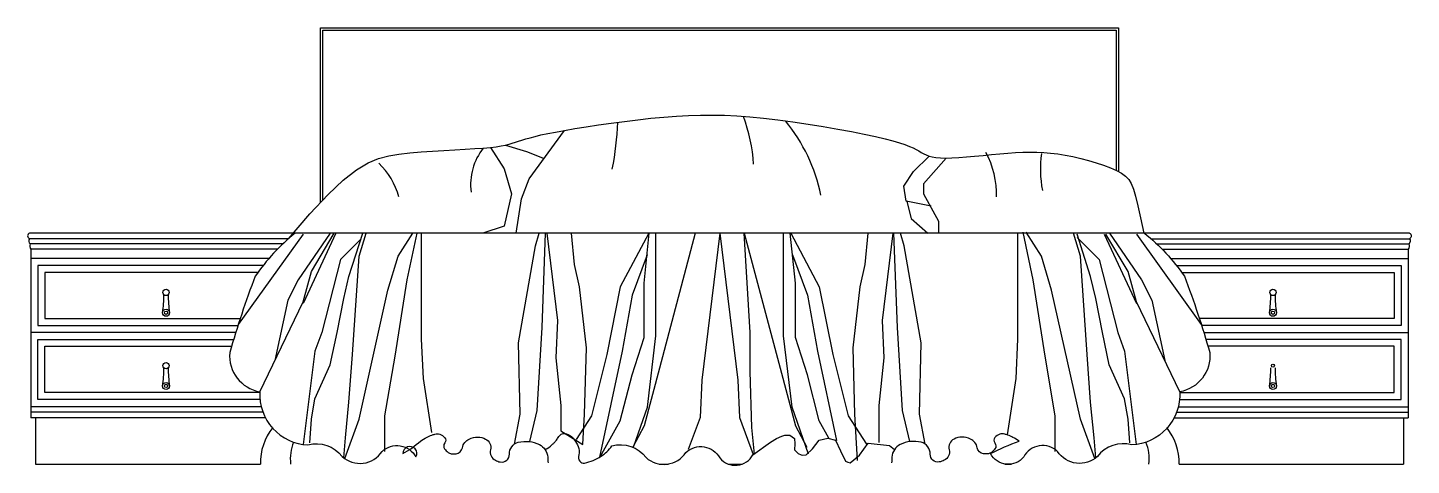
# Model space of a CAD drawing. Header units: inches. Extents: x 4.1 to 46.6, y 13.1 to 37.9.
# Drawn here: x 30.499 to 33.499, y 19.588 to 20.536 of the extents above; entities that cross this region are included whole.
import ezdxf

# ---------------------------------------------------------------- set-up
doc = ezdxf.new("R2010")
doc.units = ezdxf.units.IN
doc.header["$MEASUREMENT"] = 0
for name, color, linetype in [('02', 2, 'Continuous'), ('1', 1, 'Continuous'), ('4', 4, 'Continuous')]:
    doc.layers.add(name, color=color, linetype=linetype)

msp = doc.modelspace()

# ---------------------------------------------------------------- linework, layer by layer
at = {"layer": '02'}
for p, q in [((31.0645, 20.0791), (30.5027, 20.0791)), ((32.9348, 20.0791), (33.4953, 20.0791)), ((31.0524, 20.0681), (30.5041, 20.0681)), ((31.0402, 20.0561), (30.5059, 20.0561)), ((32.9469, 20.0681), (33.494, 20.0681)), ((32.9591, 20.0561), (33.4922, 20.0561)), ((31.0218, 20.0361), (30.5059, 20.0361)), ((32.9776, 20.0361), (33.4922, 20.0361)), ((30.9501, 19.8761), (30.5059, 19.8761)), ((33.0492, 19.8761), (33.4922, 19.8761)), ((31.0055, 19.7151), (30.5059, 19.7151)), ((32.9939, 19.7151), (33.4922, 19.7151)), ((31.0092, 19.7031), (30.5059, 19.7031)), ((32.9847, 19.6911), (33.4922, 19.6911)), ((32.9901, 19.7031), (33.4922, 19.7031))]:
    msp.add_line(p, q, dxfattribs=at)
for points in [[(31.1339, 20.1576), (31.1339, 20.5361), (32.8642, 20.5361), (32.8642, 20.2243)], [(31.1389, 20.163), (31.1389, 20.5311), (32.8592, 20.5311), (32.8592, 20.227)], [(31.0645, 20.0791), (31.1109, 20.1331), (31.1501, 20.1749), (31.1833, 20.2062), (31.2119, 20.2285), (31.2369, 20.2436), (31.2598, 20.2531), (31.2817, 20.2588), (31.304, 20.2622), (31.3274, 20.2648), (31.3519, 20.267), (31.3767, 20.2688), (31.4013, 20.2703), (31.4252, 20.2716), (31.4478, 20.2729), (31.4686, 20.2741), (31.4868, 20.2754), (31.5022, 20.2768), (31.5151, 20.2784), (31.5258, 20.2801), (31.5348, 20.2819), (31.5426, 20.2839), (31.5497, 20.286), (31.5564, 20.2882), (31.5633, 20.2904), (31.5707, 20.2928), (31.579, 20.2953), (31.5884, 20.2979), (31.5993, 20.3007), (31.6119, 20.3037), (31.6266, 20.3068), (31.6435, 20.3101), (31.663, 20.3137), (31.6852, 20.3175), (31.7098, 20.3215), (31.7363, 20.3255), (31.764, 20.3294), (31.7927, 20.3332), (31.8216, 20.3367), (31.8504, 20.3398), (31.8786, 20.3424), (31.9057, 20.3445), (31.932, 20.3459), (31.9579, 20.3467), (31.9837, 20.3468), (32.0099, 20.3463), (32.0369, 20.3449), (32.0649, 20.3429), (32.0945, 20.34), (32.1258, 20.3363), (32.1582, 20.332), (32.1911, 20.3272), (32.2237, 20.3219), (32.2554, 20.3165), (32.2853, 20.311), (32.3128, 20.3055), (32.3372, 20.3003), (32.3579, 20.2955), (32.3752, 20.2909), (32.3895, 20.2867), (32.4012, 20.2828), (32.4108, 20.2791), (32.4187, 20.2756), (32.4254, 20.2723), (32.4312, 20.2691), (32.4365, 20.266), (32.4418, 20.2632), (32.4473, 20.2605), (32.4534, 20.2582), (32.4603, 20.2563), (32.4684, 20.2549), (32.4781, 20.2539), (32.4895, 20.2536), (32.503, 20.2539), (32.5182, 20.2548), (32.5348, 20.2561), (32.5523, 20.2576), (32.5704, 20.2594), (32.5887, 20.2612), (32.6068, 20.2629), (32.6243, 20.2644), (32.6409, 20.2655), (32.6568, 20.2663), (32.6721, 20.2667), (32.6871, 20.2665), (32.702, 20.2659), (32.717, 20.2646), (32.7324, 20.2627), (32.7484, 20.2601), (32.7651, 20.2569), (32.7822, 20.2529), (32.7994, 20.2484), (32.8161, 20.2435), (32.832, 20.2382), (32.8467, 20.2326), (32.8597, 20.2267), (32.8708, 20.2208), (32.8795, 20.2147), (32.8864, 20.2076), (32.8919, 20.1986), (32.8967, 20.1866), (32.9012, 20.1709), (32.9061, 20.1504), (32.9119, 20.1241), (32.9192, 20.0911)], [(31.5584, 20.0911), (31.5699, 20.1657), (31.5861, 20.2087), (31.6632, 20.3138)], [(31.5351, 20.282), (31.5807, 20.268), (31.6185, 20.2529)], [(31.5025, 20.2768), (31.5322, 20.2303), (31.5483, 20.1764), (31.5322, 20.1064), (31.4861, 20.0911)], [(32.4577, 20.1495), (32.4038, 20.1603), (32.3984, 20.1926), (32.42, 20.2249), (32.4534, 20.2582)], [(32.4903, 20.2536), (32.4415, 20.198), (32.4415, 20.1764), (32.4739, 20.1172), (32.4739, 20.0911)], [(32.4054, 20.1598), (32.4146, 20.1226), (32.4506, 20.0911)], [(31.0961, 20.0892), (30.9555, 19.8933)], [(31.0023, 19.7475), (31.0961, 19.9421), (31.1145, 20.0083), (31.1635, 20.0911)], [(31.1547, 20.0911), (31.0851, 19.9899), (31.063, 19.9458), (31.035, 19.8153)], [(31.1669, 20.0911), (31.0961, 19.9384)], [(31.2215, 20.0784), (31.1771, 20.0341), (31.1366, 19.8759), (31.1219, 19.8355), (31.0966, 19.6333)], [(31.1108, 19.6369), (31.1145, 19.6884), (31.1219, 19.7325), (31.155, 19.8061), (31.1697, 19.8759), (31.1845, 19.9495), (31.1955, 19.9973), (31.2256, 20.0911)], [(31.1842, 19.6044), (31.1882, 19.6479), (31.1955, 19.7251), (31.2029, 19.8281), (31.2176, 20.0414), (31.2329, 20.0911)], [(31.1864, 19.6027), (31.2176, 19.6884), (31.2802, 19.9679), (31.3023, 20.0414), (31.3342, 20.0911)], [(31.3424, 20.0911), (31.3207, 19.9899), (31.2949, 19.8244), (31.2728, 19.6957), (31.2728, 19.6185)], [(31.3753, 19.659), (31.3569, 19.7766), (31.3532, 19.8612), (31.3532, 20.0911)], [(31.5545, 19.6342), (31.5667, 19.6994), (31.563, 19.8539), (31.5998, 20.0635), (31.6077, 20.0911)], [(31.5877, 19.6396), (31.6035, 19.7068), (31.6146, 19.887), (31.622, 20.0911)], [(31.6245, 20.0911), (31.6477, 19.9017), (31.644, 19.8208), (31.6551, 19.7178), (31.6551, 19.6626)], [(31.6551, 19.6626), (31.7029, 19.6332), (31.7066, 19.6994), (31.7103, 19.8428), (31.6956, 19.9752), (31.6845, 20.023), (31.678, 20.0911)], [(31.8455, 20.0911), (31.7839, 19.9752), (31.7544, 19.8281), (31.7213, 19.6957), (31.6882, 19.6442)], [(31.7406, 19.6068), (31.7839, 19.6847), (31.8097, 19.784), (31.8354, 19.8649), (31.8354, 19.9826), (31.8467, 20.0911)], [(31.9466, 20.0911), (31.8686, 19.7987), (31.8354, 19.6737), (31.8108, 19.6275)], [(31.8133, 19.6295), (31.8428, 19.7141), (31.8612, 19.8686), (31.8612, 20.0911)], [(31.9994, 20.0911), (31.9606, 19.773), (31.9569, 19.6921), (31.9311, 19.6222)], [(31.9999, 20.0911), (32.0387, 19.773), (32.0424, 19.6921), (32.0721, 19.6116)], [(32.0521, 20.0911), (32.0645, 19.8759), (32.0645, 19.7913), (32.0682, 19.67), (32.0739, 19.6127)], [(32.0527, 20.0911), (32.1308, 19.7987), (32.1639, 19.6737), (32.1885, 19.6275)], [(32.1919, 19.6126), (32.1565, 19.7141), (32.1381, 19.8686), (32.1381, 20.0911)], [(32.2364, 19.6469), (32.2154, 19.6847), (32.1897, 19.784), (32.1639, 19.8649), (32.1639, 19.9826), (32.1526, 20.0911)], [(32.1538, 20.0911), (32.2154, 19.9752), (32.2449, 19.8281), (32.278, 19.6957), (32.3175, 19.6344)], [(32.2983, 19.5987), (32.2927, 19.6994), (32.289, 19.8428), (32.3038, 19.9752), (32.3148, 20.023), (32.3213, 20.0911)], [(32.3748, 20.0911), (32.3516, 19.9017), (32.3553, 19.8208), (32.3443, 19.7178), (32.3443, 19.6377)], [(32.4116, 19.6396), (32.3958, 19.7068), (32.3848, 19.887), (32.3773, 20.0911)], [(32.4448, 19.6342), (32.4326, 19.6994), (32.4363, 19.8539), (32.3995, 20.0635), (32.3916, 20.0911)], [(32.6233, 19.6541), (32.6424, 19.7766), (32.6461, 19.8612), (32.6461, 20.0911)], [(32.6566, 20.0929), (32.6786, 19.9899), (32.7044, 19.8244), (32.7265, 19.6957), (32.7265, 19.6185)], [(32.8129, 19.6027), (32.7817, 19.6884), (32.7191, 19.9679), (32.697, 20.0414), (32.6639, 20.0929)], [(32.8151, 19.6044), (32.8112, 19.6479), (32.8038, 19.7251), (32.7964, 19.8281), (32.7817, 20.0414), (32.7664, 20.0911)], [(32.8885, 19.6369), (32.8848, 19.6884), (32.8774, 19.7325), (32.8443, 19.8061), (32.8296, 19.8759), (32.8148, 19.9495), (32.8038, 19.9973), (32.7744, 20.0892)], [(32.7744, 20.0819), (32.8222, 20.0341), (32.8627, 19.8759), (32.8774, 19.8355), (32.9027, 19.6333)], [(32.8333, 20.0892), (32.9032, 19.9384)], [(32.997, 19.7475), (32.9032, 19.9421), (32.8848, 20.0083), (32.8369, 20.0892)], [(32.8446, 20.0911), (32.9142, 19.9899), (32.9363, 19.9458), (32.9643, 19.8153)], [(32.9032, 20.0892), (33.0438, 19.8933)], [(31.8419, 20.0445), (31.8097, 19.9568), (31.7876, 19.8355), (31.739, 19.6058)], [(32.1575, 20.0445), (32.1897, 19.9568), (32.2117, 19.8355), (32.2527, 19.6418)], [(31.0094, 20.0211), (30.5209, 20.0211), (30.5209, 19.8911), (30.9549, 19.8911)], [(32.9899, 20.0211), (33.4772, 20.0211), (33.4772, 19.8911), (33.0445, 19.8911)], [(30.9981, 20.0061), (30.5359, 20.0061), (30.5359, 19.9061), (30.9597, 19.9061)], [(33.0012, 20.0061), (33.4622, 20.0061), (33.4622, 19.9061), (33.0396, 19.9061)], [(31.0027, 19.7311), (30.5209, 19.7311), (30.5209, 19.8611), (30.9455, 19.8611)], [(31.0023, 19.7461), (30.5359, 19.7461), (30.5359, 19.8461), (30.9411, 19.8461)], [(32.9966, 19.7311), (33.4772, 19.7311), (33.4772, 19.8611), (33.0538, 19.8611)], [(32.9971, 19.7461), (33.4622, 19.7461), (33.4622, 19.8461), (33.0583, 19.8461)]]:
    msp.add_lwpolyline(points, dxfattribs=at)
for points in [[(31.0789, 20.0911, 0.073766), (30.9923, 19.9979, 0.021661), (30.9371, 19.8326, 0.389056), (31.0023, 19.7475, 0.415908), (31.1065, 19.6324, -0.311064), (31.1808, 19.6071, 0.459776), (31.2672, 19.6183, -0.493474), (31.3407, 19.6063, 1.333738), (31.3126, 19.6135)], [(32.9204, 20.0911, -0.073766), (33.007, 19.9979, -0.021661), (33.0622, 19.8326, -0.389056), (32.997, 19.7475, -0.415908), (32.8929, 19.6324, 0.311064), (32.8185, 19.6071, -0.459776), (32.7322, 19.6183, 0.493474), (32.6586, 19.6063, -0.534348), (32.5867, 19.6135)], [(31.3126, 19.6135, 0.044707), (31.3507, 19.6406, -0.048978), (31.3639, 19.6487, -0.018139), (31.3751, 19.6537, -0.032315), (31.3817, 19.6558, -0.144082), (31.3927, 19.6554, -0.128784), (31.403, 19.6487, -0.373481), (31.4033, 19.6366, 0.349064), (31.403, 19.6239, 0.069395), (31.4106, 19.6163, 0.104147), (31.4172, 19.6133, 0.057043), (31.4211, 19.6128, 0.032803), (31.4278, 19.6133, 0.32621), (31.4415, 19.6263, -0.246965), (31.4563, 19.6452, -0.106396), (31.4748, 19.6492, -0.116468), (31.4918, 19.6452, -0.350866), (31.5024, 19.6221, 0.351622), (31.5131, 19.5991, 0.034925), (31.518, 19.597, 0.031552), (31.5237, 19.5955, 0.482056), (31.5434, 19.6122, -0.350019), (31.5628, 19.6381, -0.18144), (31.6084, 19.6333, -0.262291), (31.6267, 19.6062, -0.061256), (31.6265, 19.5991, 0.210954), (31.6277, 19.5938, 0.119251)], [(31.6211, 19.6222, 0.076762), (31.6357, 19.6326, 0.002263), (31.6404, 19.6372, 0.004268), (31.6428, 19.6397, 0.060586), (31.648, 19.6466, -0.056864), (31.6534, 19.6539, -0.244333), (31.6629, 19.6572, -0.139654), (31.6783, 19.6504, -0.071508), (31.6849, 19.643, -0.044422), (31.6925, 19.6291, -0.175632), (31.6937, 19.6109, 0.232526), (31.6961, 19.5971, 0.300604), (31.7066, 19.5932, 0.081146), (31.7422, 19.6078, 0.109727), (31.7654, 19.6302, -0.311064), (31.8398, 19.605, 0.459776), (31.9261, 19.6161, -0.493474), (31.9996, 19.6042, 0.534348), (32.0716, 19.6113), (32.1097, 19.6384), (32.1228, 19.6465), (32.1341, 19.6515), (32.1406, 19.6536), (32.1516, 19.6533), (32.1619, 19.6465), (32.1622, 19.6345), (32.1619, 19.6217), (32.1696, 19.6141), (32.1761, 19.6111), (32.18, 19.6106), (32.1868, 19.6111), (32.2005, 19.6241), (32.2152, 19.643), (32.2338, 19.647), (32.2507, 19.643), (32.2614, 19.6199), (32.272, 19.5969), (32.277, 19.5948), (32.2827, 19.5933), (32.3023, 19.61), (32.3217, 19.6359), (32.3673, 19.6311), (32.3783, 19.6223)], [(32.5867, 19.6135, -0.030916), (32.6486, 19.6406, 0.048978), (32.6354, 19.6487, 0.018139), (32.6242, 19.6537, 0.032315), (32.6176, 19.6558, 0.144082), (32.6066, 19.6554, 0.128784), (32.5963, 19.6487, 0.373481), (32.5961, 19.6366, -0.349064), (32.5963, 19.6239, -0.069395), (32.5887, 19.6163, -0.104147), (32.5821, 19.6133, -0.057043), (32.5782, 19.6128, -0.032803), (32.5715, 19.6133, -0.32621), (32.5578, 19.6263, 0.246965), (32.5431, 19.6452, 0.106396), (32.5245, 19.6492, 0.116468), (32.5075, 19.6452, 0.350866), (32.4969, 19.6221, -0.351622), (32.4862, 19.5991, -0.034925), (32.4813, 19.597, -0.031552), (32.4756, 19.5955, -0.482056), (32.4559, 19.6122, 0.350019), (32.4365, 19.6381, 0.18144), (32.3909, 19.6333, 0.262291), (32.3726, 19.6062, 0.061256), (32.3729, 19.5991, -0.122723), (32.3726, 19.5955, -0.086588), (32.3717, 19.5938, -0.174322)]]:
    msp.add_lwpolyline(points, format="xyb", dxfattribs=at)
for centre, radius in [((30.7989, 19.9627), 0.00681), ((33.1991, 19.9627), 0.00681), ((30.7989, 19.9186), 0.00757), ((30.7989, 19.9186), 0.00357), ((33.1991, 19.9186), 0.00757), ((33.1991, 19.9186), 0.00357), ((30.7989, 19.8041), 0.00681), ((33.1991, 19.8041), 0.00321), ((30.7989, 19.7601), 0.00757), ((30.7989, 19.7601), 0.00357), ((33.1991, 19.7601), 0.00757), ((33.1991, 19.7601), 0.00357)]:
    msp.add_circle(centre, radius, dxfattribs=at)
for centre, radius, start, end in [((31.7289, 20.2218), 0.3443, 3.1232, 20.763), ((31.1729, 20.3509), 0.6058, 348.4779, 358.1438), ((31.8582, 20.1001), 0.3679, 11.4351, 39.5151), ((31.5866, 20.1961), 0.1274, 141.5436, 187.2171), ((32.4094, 20.1751), 0.1902, 358.308, 28.525), ((32.9376, 20.2305), 0.2429, 172.1499, 191.1093), ((31.1526, 20.1289), 0.1565, 15.0112, 46.6679), ((30.5561, 19.956), 0.2382, 350.9879, 0.4188), ((31.0418, 19.956), 0.2382, 179.5602, 189.0121), ((32.9562, 19.956), 0.2382, 350.9879, 0.4398), ((33.4419, 19.956), 0.2382, 179.5812, 189.0121), ((30.5561, 19.7974), 0.2382, 350.9879, 0.4188), ((31.0418, 19.7974), 0.2382, 179.5602, 189.0121), ((32.9562, 19.7974), 0.2382, 350.9879, 0.4398), ((33.4419, 19.7974), 0.2382, 179.5812, 189.0121), ((31.12, 19.5954), 0.1163, 140.2162, 182.1242), ((32.8793, 19.5954), 0.1163, 357.8758, 39.7838), ((31.1612, 19.6025), 0.0929, 157.2691, 187.0536), ((32.8381, 19.6025), 0.0929, 352.9464, 22.7309)]:
    msp.add_arc(centre, radius, start, end, dxfattribs=at)
at = {"layer": '1'}
for p, q in [((30.5157, 19.5911), (31.0037, 19.5911)), ((31.8682, 19.5911), (31.8881, 19.5911)), ((32.0179, 19.5911), (32.0485, 19.5911)), ((32.6179, 19.5911), (32.6321, 19.5911)), ((32.9956, 19.5911), (33.4823, 19.5911))]:
    msp.add_line(p, q, dxfattribs=at)
at = {"layer": '4'}
for p, q in [((33.4953, 20.0911), (30.5027, 20.0911)), ((30.5059, 20.0561), (30.5059, 19.6911)), ((33.4922, 20.0561), (33.4922, 19.6911)), ((31.0146, 19.6911), (30.5059, 19.6911)), ((30.5157, 19.6911), (30.5157, 19.5911)), ((33.4823, 19.6911), (33.4823, 19.5911))]:
    msp.add_line(p, q, dxfattribs=at)
for points in [[(30.5027, 20.0911, 0.641851), (30.5027, 20.0791, 0.38415), (30.5041, 20.0681, 0.235363), (30.5059, 20.0561)], [(33.4953, 20.0911, -0.641851), (33.4953, 20.0791, -0.38415), (33.494, 20.0681, -0.235363), (33.4922, 20.0561)]]:
    msp.add_lwpolyline(points, format="xyb", dxfattribs=at)

doc.saveas('drawing.dxf')
